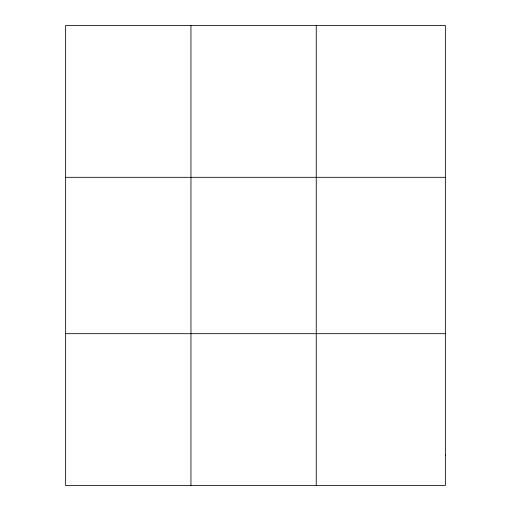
<?xml version="1.0" encoding="UTF-8"?>
<svg xmlns="http://www.w3.org/2000/svg" width="511" height="511" viewBox="0 0 511 511"><rect width="100%" height="100%" fill="white"/><g stroke="black" fill="none" stroke-linecap="round" stroke-linejoin="round"><path stroke-width="0.77" d="M190.948 25.55L190.948 485.45M316.258 25.55L316.258 485.45M65.632 177.317L445.368 177.317M65.632 333.683L445.368 333.683M445.368 455.097L445.368 485.45L65.632 485.45L65.632 25.55L445.368 25.55L445.368 455.097"/></g></svg>
